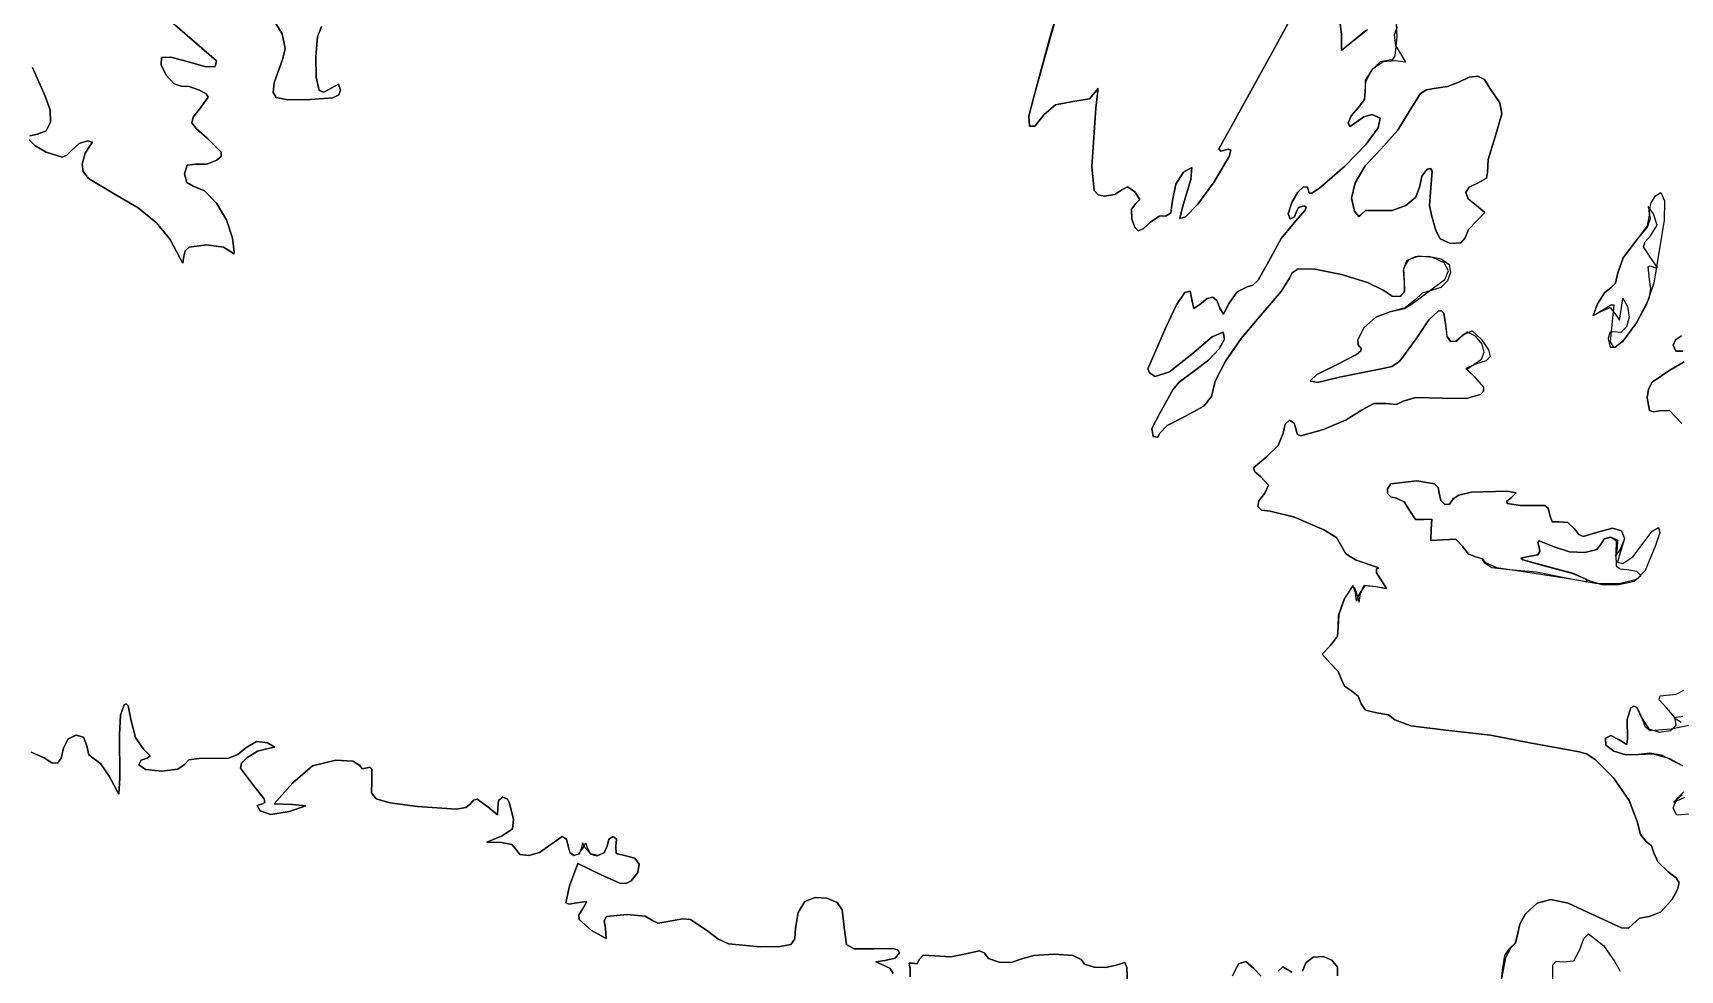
# Model space of a CAD drawing. Extents: x 0 to 397, y 0 to 706.
# Drawn here: x 209.4 to 298.8, y 451.7 to 502.6 of the extents above; entities that cross this region are included whole.
import ezdxf

# ---------------------------------------------------------------- set-up
doc = ezdxf.new("R2010")
doc.units = 0

msp = doc.modelspace()

# ---------------------------------------------------------------- linework, layer by layer
at = {"layer": 'Layer 1', "color": 7}
for points in [[(225.094589, 502.898241), (224.889438, 502.340973), (224.78873, 501.278549), (224.808938, 500.158314), (224.966531, 499.427611), (225.231864, 499.350133), (225.632928, 499.559198), (226.02826, 499.779728), (226.130698, 499.450189), (226.037201, 499.201828), (225.724562, 499.041011), (224.24898, 498.928431), (223.184081, 498.946025), (222.642297, 499.051991), (222.4747, 499.3261), (222.532362, 499.848123), (223.010729, 501.165749), (223.136451, 501.71498), (222.966632, 502.50313), (222.54202, 503.213272)], [(222.54202, 503.213272), (222.966632, 502.50313), (223.136451, 501.71498), (223.010729, 501.165749), (222.532362, 499.848123), (222.4747, 499.3261), (222.642297, 499.051991), (223.184081, 498.946025), (224.24898, 498.928431), (225.724562, 499.041011), (226.037201, 499.201828), (226.130698, 499.450189), (226.02826, 499.779728), (225.632928, 499.559198), (225.231864, 499.350133), (224.966531, 499.427611), (224.808938, 500.158314), (224.78873, 501.278549), (224.889438, 502.340973), (225.094589, 502.898241)], [(277.964336, 503.842694), (276.585713, 501.296982), (274.413306, 497.362096), (273.789727, 496.267911), (273.910316, 496.138282), (274.315234, 496.242379), (274.450431, 496.189192), (274.356465, 495.855249), (273.534889, 494.4672), (272.651042, 493.267981), (271.992852, 492.576795), (271.677761, 492.487735), (271.82321, 493.094894), (272.270533, 494.5942), (272.330814, 495.250896), (271.872246, 494.992134), (271.458482, 494.345844), (271.286282, 493.472013), (271.190988, 492.799089), (270.962079, 492.636282), (270.576493, 492.62151), (270.105181, 492.304318), (269.682636, 491.920699), (269.410605, 491.812678), (269.227541, 491.989546), (269.071894, 492.460599), (269.063163, 492.99078), (269.295203, 493.298446), (269.501534, 493.524092), (269.242992, 493.929919), (268.839943, 494.196531), (268.537436, 494.049864), (268.158023, 493.79776), (267.596577, 493.699908), (267.243022, 493.766627), (267.031647, 494.003209), (266.898782, 495.299756), (267.116799, 498.474758), (267.225322, 499.414514), (267.219441, 499.559269), (267.171127, 499.444897), (266.769401, 498.977467), (265.877137, 498.827536), (264.925783, 498.649383), (264.312566, 498.12198), (263.809803, 497.494201), (263.523667, 497.487862), (263.49034, 498.041117), (263.746005, 499.092119), (264.648058, 502.355316), (264.996735, 503.575002)], [(265.056972, 503.677219), (264.657231, 502.350024), (263.746005, 499.092119), (263.49034, 498.041117), (263.523667, 497.487862), (263.809803, 497.494201), (264.312566, 498.12198), (264.925783, 498.649383), (265.877137, 498.827536), (266.769401, 498.977467), (267.171127, 499.444897), (267.219441, 499.559269), (267.225322, 499.414514), (267.116799, 498.474758), (266.898782, 495.299756), (267.031647, 494.003209), (267.243022, 493.766627), (267.596577, 493.699908), (268.158023, 493.79776), (268.537436, 494.049864), (268.839943, 494.196531), (269.242992, 493.929919), (269.501534, 493.524092), (269.295203, 493.298446), (269.063163, 492.99078), (269.071894, 492.460599), (269.227541, 491.989546), (269.410605, 491.812678), (269.682636, 491.920699), (270.105181, 492.304318), (270.576493, 492.62151), (270.962079, 492.636282), (271.190988, 492.799089), (271.286282, 493.472013), (271.458482, 494.345844), (271.872246, 494.992134), (272.330814, 495.250896), (272.270533, 494.5942), (271.82321, 493.094894), (271.677761, 492.487735), (271.992852, 492.576795), (272.651042, 493.267981), (273.534889, 494.4672), (274.356465, 495.855249), (274.450431, 496.189192), (274.315234, 496.242379), (273.910316, 496.138282), (273.789727, 496.267911), (274.413306, 497.362096), (276.585713, 501.296982), (277.964336, 503.842694)], [(289.090811, 450.772602), (289.193999, 451.716856), (289.307505, 452.492792), (289.586641, 452.893018), (289.87023, 453.159101), (289.994805, 453.613038), (290.128905, 454.190271), (290.435777, 454.752158), (291.067057, 455.342207), (291.8046, 455.536075), (292.757845, 455.333134), (294.03623, 454.732755), (295.635725, 453.993156), (296.015248, 453.984546), (296.234037, 454.187008), (296.614331, 454.517429), (297.140676, 454.617397), (297.761168, 454.853185), (298.367638, 455.522625), (298.687586, 456.079364), (298.773244, 456.433234), (298.60874, 456.711564), (298.178196, 457.041687), (297.622835, 457.571604), (297.391854, 458.072152), (297.273276, 458.450595), (296.988276, 458.686691), (296.673818, 459.058387), (296.484509, 459.763723), (296.067928, 460.902826), (295.216404, 462.143431), (294.215325, 463.140684), (293.747885, 463.440289), (293.350076, 463.549736), (290.674961, 464.044331), (288.540389, 464.446409), (286.113189, 464.718842), (284.214273, 464.958775), (283.349878, 465.282582), (283.009051, 465.553736), (282.369508, 465.666404), (281.7581, 465.805487), (281.516844, 466.157824), (281.361401, 466.564533), (280.987677, 466.852444), (280.613953, 467.117027), (280.45851, 467.468394), (280.277226, 467.901385), (279.841148, 468.361628), (279.401234, 468.841979), (279.847146, 469.32577), (280.230219, 469.817322), (280.275418, 470.319193), (280.287148, 470.966982), (280.589391, 471.810033), (281.037904, 472.499846), (281.161734, 472.442106), (281.267077, 472.139528), (281.416611, 471.674037), (281.475922, 472.128239), (281.673036, 472.583675), (282.307772, 472.518411), (282.886769, 472.405963), (282.617511, 472.847553), (282.341904, 473.270049), (282.35575, 473.471617), (282.460894, 473.508174), (282.371934, 473.574893), (281.25226, 473.95704), (280.69174, 474.285035), (280.45851, 474.710926), (280.173598, 475.173595), (279.48837, 475.589696), (277.905808, 476.287844), (276.582891, 476.602522), (276.111359, 476.66923), (275.904146, 476.862608), (275.964162, 477.172534), (276.294318, 477.588889), (276.495358, 478.020072), (276.080182, 478.476126), (275.749999, 478.748052), (275.672591, 478.961637), (276.363816, 479.543985), (277.013368, 480.174399), (277.283508, 480.843972), (277.387137, 481.336494), (277.636286, 481.541414), (277.885435, 481.390557), (277.989064, 481.027769), (278.038806, 480.776101), (278.245181, 480.693468), (279.470732, 481.037294), (280.696459, 481.568446), (281.562352, 482.111503), (282.197132, 482.44898), (282.872923, 482.440645), (283.431547, 482.386273), (283.790145, 482.567645), (284.490454, 482.766127), (285.905402, 482.741565), (287.219412, 482.723854), (287.995524, 482.933256), (288.162809, 483.111), (288.172751, 483.330974), (287.690106, 483.878215), (287.246179, 484.305871), (287.636484, 484.567896), (288.045161, 484.845312), (288.197621, 485.22962), (288.090857, 485.666447), (287.721856, 486.101422), (287.289615, 486.323805), (286.995486, 486.144814), (286.682644, 485.817403), (286.395102, 485.813379), (286.184621, 486.103043), (286.102958, 486.656695), (285.998337, 487.352506), (285.869149, 487.481203), (285.69012, 487.46438), (285.186771, 486.996023), (284.49676, 485.951139), (283.598543, 484.732071), (283.188709, 484.452191), (282.774145, 484.363638), (280.338213, 483.869043), (279.154863, 483.596307), (278.741716, 483.672855), (279.106709, 484.027148), (280.257779, 484.587652), (281.270296, 485.100768), (281.507093, 485.300837), (281.509436, 485.426558), (281.346857, 485.625223), (281.333752, 485.898344), (281.6621, 486.548392), (282.306758, 487.137587), (283.080003, 487.426809), (283.873577, 487.600023), (284.348593, 487.906587), (285.437971, 488.727502), (286.050659, 489.175701), (286.246891, 489.65059), (286.028522, 490.076332), (285.397402, 490.377092), (284.625783, 490.448844), (284.087229, 490.237789), (283.817293, 489.773593), (283.851529, 489.085924), (283.865309, 488.536781), (283.625751, 488.249311), (283.214742, 488.258439), (282.714173, 488.599091), (281.868801, 489.016813), (280.440915, 489.444259), (278.996692, 489.739016), (278.102306, 489.758672), (277.77312, 489.535363), (277.636286, 489.249613), (277.183584, 488.528623), (276.095352, 487.258887), (275.006574, 485.97364), (274.155293, 484.742169), (273.600941, 483.662304), (273.40295, 482.831876), (272.988436, 482.307119), (271.991838, 481.759078), (270.99524, 481.249578), (270.580726, 480.817866), (270.475245, 480.61718), (270.221598, 480.66335), (270.14994, 481.094312), (270.574376, 481.885373), (271.30004, 483.183243), (271.633327, 483.601241), (272.415877, 484.187249), (273.230056, 484.798216), (273.811996, 485.412359), (274.09972, 485.947788), (274.031248, 486.322614), (273.43567, 486.067159), (272.325213, 485.131988), (271.125283, 484.170227), (270.346834, 483.905379), (270.02294, 484.109153), (269.948548, 484.329066), (270.910221, 486.578731), (271.49317, 487.806454), (271.946374, 488.471738), (272.2401, 488.545149), (272.344616, 487.997251), (272.432855, 487.610739), (272.76795, 487.820862), (273.160735, 488.140093), (273.465215, 488.215445), (273.692173, 488.044998), (273.852389, 487.626834), (274.04139, 487.298398), (274.358978, 487.889654), (274.792807, 488.511734), (275.332998, 488.771599), (275.630649, 488.867042), (275.933823, 489.141972), (276.507396, 490.171422), (277.167091, 491.392563), (277.968603, 492.364996), (278.476471, 492.930323), (278.530132, 493.104771), (278.430036, 493.171799), (278.118666, 493.076196), (277.989064, 492.83031), (277.895137, 492.581161), (277.669447, 492.477532), (277.563526, 492.735721), (277.757642, 493.356655), (278.080704, 493.911519), (278.383161, 494.201205), (278.607103, 494.194558), (278.69462, 493.860422), (278.84772, 493.858597), (279.264577, 494.13528), (280.634899, 495.331153), (281.794403, 496.527732), (282.433538, 497.402577), (282.54377, 497.939417), (282.116567, 498.12198), (281.668318, 497.997626), (281.234622, 497.698646), (280.919503, 497.480806), (280.811288, 497.655607), (280.971405, 498.056804), (281.356683, 498.488164), (281.69288, 498.934604), (281.735919, 499.372578), (281.766021, 499.926004), (282.098178, 500.538994), (282.573673, 501.000312), (283.033789, 501.098721), (283.23145, 501.105793), (283.368091, 501.30955), (283.472998, 502.34826), (283.416598, 503.349841)], [(217.019501, 503.103911), (219.398635, 501.050037), (219.336899, 500.735359), (218.821402, 500.721028), (217.875693, 500.979482), (216.929763, 501.237671), (216.413781, 501.222546), (216.392366, 500.826966), (216.677438, 500.269031), (217.09844, 499.797416), (217.484815, 499.660798), (217.925875, 499.654536), (218.487057, 499.457245), (218.839361, 499.254723), (218.957046, 499.072143), (218.488821, 498.411611), (218.14258, 497.99084), (218.071837, 497.680699), (218.312509, 497.344959), (218.900513, 496.847393), (219.662954, 496.088171), (219.657354, 495.855453), (219.427916, 495.643009), (218.872908, 495.437648), (218.281387, 495.438398), (217.813824, 495.387377), (217.664026, 494.913817), (217.801477, 494.438978), (218.13181, 494.241422), (218.759749, 493.985641), (219.405118, 493.324155), (219.947762, 492.415746), (220.267528, 491.419198), (220.356869, 490.676644), (220.337973, 490.551579), (220.276347, 490.625447), (219.779944, 490.936818), (218.869468, 491.06642), (217.922215, 490.931041), (217.710742, 490.740486), (217.636157, 490.449058), (217.573671, 490.063252), (217.40932, 490.360864), (216.89734, 491.347694), (216.139496, 492.253959), (215.151199, 493.064577), (213.947863, 493.764466), (212.457552, 494.656509), (212.173632, 495.035112), (212.120825, 495.438751), (212.277503, 496.03962), (212.548745, 496.440993), (212.66966, 496.630302), (212.411162, 496.705576), (211.949684, 496.551545), (211.528158, 496.17394), (211.290728, 495.915635), (211.030212, 495.817766), (210.169257, 496.085745), (209.543914, 496.441693), (209.239776, 496.755274)], [(209.239776, 496.755274), (209.543914, 496.441693), (210.169257, 496.085745), (211.030212, 495.817766), (211.290728, 495.915635), (211.528158, 496.17394), (211.949684, 496.551545), (212.411162, 496.705576), (212.66966, 496.630302), (212.548745, 496.440993), (212.277503, 496.03962), (212.120825, 495.438751), (212.173632, 495.035112), (212.457552, 494.656509), (213.947863, 493.764466), (215.151199, 493.064577), (216.139496, 492.253959), (216.89734, 491.347694), (217.40932, 490.360864), (217.573671, 490.063252), (217.636157, 490.449058), (217.710742, 490.740486), (217.922215, 490.931041), (218.869468, 491.06642), (219.779944, 490.936818), (220.276347, 490.625447), (220.337973, 490.551579), (220.356869, 490.676644), (220.267528, 491.419198), (219.947762, 492.415746), (219.405118, 493.324155), (218.759749, 493.985641), (218.13181, 494.241422), (217.801477, 494.438978), (217.664026, 494.913817), (217.813824, 495.387377), (218.281387, 495.438398), (218.872908, 495.437648), (219.427916, 495.643009), (219.657354, 495.855453), (219.662954, 496.088171), (218.900513, 496.847393), (218.312509, 497.344959), (218.071837, 497.680699), (218.14258, 497.99084), (218.488821, 498.411611), (218.957046, 499.072143), (218.839361, 499.254723), (218.487057, 499.457245), (217.925875, 499.654536), (217.484815, 499.660798), (217.09844, 499.797416), (216.677438, 500.269031), (216.392366, 500.826966), (216.413781, 501.222546), (216.929763, 501.237671), (217.875693, 500.979482), (218.821402, 500.721028), (219.336899, 500.735359), (219.398635, 501.050037), (217.019501, 503.103911)], [(283.478025, 502.892922), (283.301901, 502.428826), (283.379776, 501.869414), (283.721706, 501.31956), (283.924422, 500.975998), (283.366459, 501.04016), (282.703749, 500.978286), (282.113171, 500.579564), (281.741602, 499.994245), (281.735919, 499.372578), (281.69288, 498.934604), (281.356683, 498.488164), (280.971405, 498.056804), (280.811288, 497.655607), (280.919503, 497.480806), (281.234622, 497.698646), (281.668318, 497.997626), (282.116567, 498.12198), (282.54377, 497.939417), (282.433538, 497.402577), (281.794403, 496.527732), (280.634899, 495.331153), (279.264577, 494.13528), (278.84772, 493.858597), (278.69462, 493.860422), (278.607103, 494.194558), (278.383161, 494.201205), (278.080704, 493.911519), (277.757642, 493.356655), (277.563526, 492.735721), (277.669447, 492.477532), (277.895137, 492.581161), (277.989064, 492.83031), (278.118666, 493.076196), (278.430036, 493.171799), (278.530132, 493.104771), (278.476471, 492.930323), (277.968603, 492.364996), (277.167091, 491.392563), (276.507396, 490.171422), (275.933823, 489.141972), (275.630649, 488.867042), (275.332998, 488.771599), (274.792807, 488.511734), (274.358978, 487.889654), (274.04139, 487.298398), (273.852389, 487.626834), (273.692173, 488.044998), (273.465215, 488.215445), (273.160735, 488.140093), (272.76795, 487.820862), (272.432855, 487.610739), (272.344616, 487.997251), (272.2401, 488.545149), (271.946374, 488.471738), (271.49317, 487.806454), (270.910221, 486.578731), (269.948548, 484.329066), (270.02294, 484.109153), (270.346834, 483.905379), (271.125283, 484.170227), (272.325213, 485.131988), (273.43567, 486.067159), (274.031248, 486.322614), (274.09972, 485.947788), (273.811996, 485.412359), (273.230056, 484.798216), (272.415877, 484.187249), (271.633327, 483.601241), (271.30004, 483.183243), (270.574376, 481.885373), (270.14994, 481.094312), (270.221598, 480.66335), (270.475245, 480.61718), (270.580726, 480.817866), (270.99524, 481.249578), (271.991838, 481.759078), (272.988436, 482.307119), (273.40295, 482.831876), (273.600941, 483.662304), (274.155293, 484.742169), (275.006574, 485.97364), (276.095352, 487.258887), (277.183584, 488.528623), (277.636286, 489.249613), (277.77312, 489.535363), (278.102306, 489.758672), (278.996692, 489.739016), (280.440915, 489.444259), (281.868801, 489.016813), (282.714173, 488.599091), (283.20514, 488.267722), (283.620636, 488.249223), (283.870766, 488.510786), (283.86564, 489.019602), (283.822513, 489.687675), (284.003223, 490.204936), (284.467016, 490.421024), (285.164569, 490.443767), (285.852067, 490.295324), (286.285697, 489.997855), (286.370722, 489.560786), (286.197017, 489.103475), (285.840552, 488.743134), (285.377294, 488.596974), (284.828283, 488.436725), (284.421618, 488.051579), (283.904225, 487.643371), (283.088117, 487.427515), (282.309983, 487.138182), (281.662056, 486.549274), (281.33249, 485.899248), (281.345889, 485.625832), (281.509436, 485.426558), (281.507093, 485.300837), (281.270296, 485.100768), (280.257779, 484.587652), (279.106709, 484.027148), (278.741716, 483.672855), (279.154863, 483.596307), (280.338213, 483.869043), (282.774145, 484.363638), (283.188709, 484.452191), (283.598543, 484.732071), (284.49676, 485.951139), (285.186771, 486.996023), (285.69012, 487.46438), (285.869149, 487.481203), (285.998337, 487.352506), (286.102958, 486.656695), (286.164804, 486.08654), (286.350079, 485.819729), (286.658385, 485.856396), (287.089325, 486.196672), (287.531753, 486.387173), (288.030537, 485.932089), (288.417755, 485.364563), (288.515254, 485.003974), (288.308747, 484.772568), (287.783945, 484.592591), (287.196085, 484.347587), (287.661531, 483.899382), (288.163126, 483.340053), (288.160887, 483.116074), (287.999493, 482.935504), (287.227846, 482.723441), (285.905402, 482.741565), (284.490454, 482.766127), (283.790145, 482.567645), (283.431547, 482.386273), (282.872923, 482.440645), (282.197132, 482.44898), (281.562352, 482.111503), (280.696459, 481.568446), (279.470732, 481.037294), (278.245181, 480.693468), (278.038806, 480.776101), (277.989064, 481.027769), (277.885435, 481.390557), (277.636286, 481.541414), (277.387137, 481.336494), (277.283508, 480.843972), (277.013368, 480.174399), (276.363816, 479.543985), (275.672591, 478.961637), (275.749999, 478.748052), (276.080182, 478.476126), (276.495358, 478.020072), (276.294318, 477.588889), (275.964162, 477.172534), (275.904146, 476.862608), (276.111359, 476.66923), (276.582891, 476.602522), (277.905808, 476.287844), (279.48837, 475.589696), (280.173598, 475.173595), (280.45851, 474.710926), (280.69174, 474.285035), (281.25226, 473.95704), (282.371934, 473.574893), (282.460894, 473.508174), (282.35575, 473.471617), (282.341904, 473.270049), (282.617511, 472.847553), (282.890341, 472.405081), (282.336347, 472.509239), (281.707256, 472.55682), (281.409952, 472.119419), (281.266857, 471.718884), (281.202872, 472.192797), (281.065861, 472.569123), (280.620082, 471.863302), (280.296144, 470.982636), (280.275418, 470.319193), (280.230219, 469.817322), (279.847146, 469.32577), (279.401234, 468.841979), (279.841148, 468.361628), (280.277226, 467.901385), (280.45851, 467.468394), (280.613953, 467.117027), (280.987677, 466.852444), (281.361401, 466.564533), (281.516844, 466.157824), (281.7581, 465.805487), (282.369508, 465.666404), (283.009051, 465.553736), (283.349878, 465.282582), (284.214273, 464.958775), (286.113189, 464.718842), (288.540389, 464.446409), (290.674961, 464.044331), (293.350076, 463.549736), (293.747885, 463.440289), (294.215325, 463.140684), (295.216404, 462.143431), (296.067928, 460.902826), (296.484509, 459.763723), (296.673818, 459.058387), (296.988276, 458.686691), (297.273276, 458.450595), (297.391854, 458.072152), (297.622835, 457.571604), (298.178196, 457.041687), (298.60874, 456.711564), (298.773244, 456.433234), (298.687586, 456.079364), (298.367638, 455.522625), (297.761168, 454.853185), (297.140676, 454.617397), (296.614331, 454.517429), (296.234037, 454.187008), (296.015248, 453.984546), (295.635725, 453.993156), (294.03623, 454.732755), (292.757845, 455.333134), (291.8046, 455.536075), (291.067057, 455.342207), (290.435777, 454.752158), (290.128905, 454.190271), (289.994805, 453.613038), (289.883592, 453.163423), (289.632149, 452.907482), (289.340005, 452.368085), (289.131204, 451.23602)], [(280.354881, 503.178171), (280.45851, 502.494311), (280.45851, 501.616599), (281.85163, 502.735963)], [(281.773666, 502.682341), (280.45851, 501.598254), (280.45851, 502.485138), (280.354881, 503.175569)], [(209.280257, 496.978566), (209.688774, 497.063646), (210.15486, 497.240101), (210.393007, 497.705878), (210.383901, 498.365595), (210.108227, 499.12387), (209.410432, 500.684912)], [(209.410432, 500.684912), (210.108227, 499.12387), (210.383901, 498.365595), (210.393007, 497.705878), (210.15486, 497.240101), (209.688774, 497.063646), (209.280257, 496.978566)], [(288.469393, 499.621286), (289.047243, 498.770033), (289.143507, 498.174015), (288.782307, 496.926063), (288.409156, 495.690722), (288.375201, 494.980845), (288.31298, 494.677323), (287.87214, 494.419575), (287.37389, 494.180761), (287.191587, 493.889394), (287.326188, 493.558405), (287.778653, 493.200727), (288.219714, 492.815052), (287.778653, 492.350532), (287.342708, 491.886232), (287.161292, 491.443892), (286.932295, 491.172871), (286.367541, 491.12992), (285.796659, 491.378143), (285.569205, 491.835123), (285.332138, 492.660624), (285.227583, 493.194509), (285.30321, 494.151464), (285.366005, 495.060484), (285.275429, 495.203282), (285.099657, 495.157234), (284.811614, 494.781746), (284.691846, 494.232955), (284.484247, 493.644577), (283.943868, 493.184058), (283.194336, 492.920787), (282.359278, 492.924149), (281.756424, 492.925957), (281.506261, 492.693079), (281.397473, 492.589451), (281.151366, 492.890635), (280.98496, 493.59403), (281.187217, 494.429982), (281.731647, 495.336577), (282.591759, 496.251904), (283.512641, 497.284309), (284.176085, 498.384447), (284.732812, 499.267803), (285.069203, 499.471885), (285.467605, 499.538384), (286.1964, 499.642806), (286.808514, 499.88587), (287.370594, 500.159449), (287.844667, 500.204958), (288.215883, 500.024776), (288.469393, 499.621286)], [(286.808514, 499.88587), (286.1964, 499.642806), (285.467605, 499.538384), (285.069203, 499.471885), (284.732812, 499.267803), (284.176085, 498.384447), (283.512641, 497.284309), (282.591759, 496.251904), (281.731647, 495.336577), (281.187217, 494.429982), (280.98496, 493.59403), (281.151366, 492.890635), (281.397473, 492.589451), (281.506261, 492.693079), (281.756424, 492.925957), (282.359278, 492.924149), (283.194336, 492.920787), (283.943868, 493.184058), (284.484247, 493.644577), (284.691846, 494.232955), (284.811614, 494.781746), (285.099657, 495.157234), (285.275429, 495.203282), (285.366005, 495.060484), (285.30321, 494.151464), (285.227583, 493.194509), (285.332138, 492.660624), (285.569205, 491.835123), (285.796659, 491.378143), (286.367541, 491.12992), (286.932295, 491.172871), (287.161292, 491.443892), (287.342708, 491.886232), (287.778653, 492.350532), (288.219714, 492.815052), (287.778653, 493.200727), (287.326188, 493.558405), (287.191587, 493.889394), (287.37389, 494.180761), (287.87214, 494.419575), (288.31298, 494.677323), (288.375201, 494.980845), (288.409156, 495.690722), (288.782307, 496.926063), (289.143507, 498.174015), (289.047243, 498.770033), (288.469393, 499.621286), (288.215883, 500.024776), (287.844667, 500.204958), (287.370594, 500.159449), (286.808514, 499.88587)], [(297.957357, 492.389338), (297.402437, 488.980796), (296.976778, 487.776456), (296.408309, 486.744889), (295.695736, 485.796451), (295.236865, 485.47802), (295.045687, 485.78976), (295.136191, 486.731837), (295.24961, 487.791097), (295.06396, 487.790353), (294.663469, 487.525587), (294.104757, 487.203236), (294.345616, 487.851907), (294.725293, 488.458376), (295.075866, 488.733852), (295.318489, 488.986309), (295.438875, 489.53748), (295.742793, 490.357336), (296.426653, 491.255509), (297.050012, 492.011424), (297.208762, 492.488468), (297.144507, 492.867831), (297.261988, 493.331299), (297.497142, 493.723395), (297.785907, 493.888644), (297.967808, 493.448157), (297.957357, 492.389338)], [(297.167487, 492.768927), (297.037709, 492.081451), (296.410778, 491.239987), (295.738163, 490.352618), (295.438875, 489.53748), (295.318489, 488.986309), (295.075866, 488.733852), (294.726396, 488.458376), (294.349144, 487.851907), (294.113488, 487.220875), (294.525533, 487.43704), (295.033974, 487.664229), (295.338686, 487.260651), (295.538888, 486.964538), (295.627964, 487.53864), (295.714439, 488.170554), (295.962045, 487.715029), (296.050851, 487.134467), (295.910495, 486.616743), (295.614233, 486.301558), (295.235322, 486.328611), (295.014307, 486.303476), (294.922408, 485.971953), (295.026599, 485.505812), (295.329161, 485.499848), (295.81508, 485.94566), (296.46934, 486.834848), (297.143146, 488.140612), (297.230546, 488.670346), (297.170309, 489.180469), (297.083658, 489.865035), (297.197644, 489.923717), (297.428543, 489.823583), (297.590115, 489.831873), (297.287079, 490.258206), (296.839889, 490.957941), (296.928552, 491.221323), (297.218993, 491.548668), (297.58575, 492.126518), (297.385504, 492.737177), (297.089832, 493.142386), (297.167487, 492.768927)], [(298.979355, 485.294266), (298.593857, 485.287211), (298.450188, 485.609297), (298.569631, 485.911281), (298.896937, 486.114078)], [(298.896937, 486.114078), (298.569631, 485.911281), (298.450188, 485.609297), (298.593857, 485.287211), (298.979355, 485.294266)], [(298.92597, 481.369468), (298.57366, 481.728386), (298.246415, 482.070316), (297.703004, 482.057175), (297.374386, 481.992523), (297.171147, 482.06992), (297.039076, 482.758145), (297.099743, 483.222363), (297.303748, 483.600359), (298.273799, 484.258157), (299.037646, 484.717656)], [(299.037646, 484.717656), (298.273799, 484.258157), (297.303748, 483.600359), (297.099743, 483.222363), (297.039076, 482.758145), (297.171147, 482.06992), (297.374386, 481.992523), (297.703004, 482.057175), (298.246415, 482.070316), (298.57366, 481.728386), (298.92597, 481.369468)], [(285.75018, 477.591006), (285.84021, 477.185333), (286.053966, 476.974262), (286.306946, 476.992717), (286.51465, 477.275622), (286.818006, 477.483855), (287.483378, 477.633383), (289.454349, 477.692959), (289.928439, 477.594049), (289.630738, 477.308078), (289.424991, 477.140668), (289.433888, 477.027928), (290.159905, 476.918964), (291.482822, 476.913672), (291.669751, 476.776574), (291.747406, 476.388386), (291.88543, 476.024936), (292.267401, 476.020791), (292.730863, 475.989482), (293.115479, 475.633794), (293.32014, 475.345353), (293.558171, 475.23048), (294.415466, 475.490213), (295.163388, 475.69187), (295.646132, 475.545864), (295.807407, 475.103656), (295.590922, 474.41671), (295.42763, 473.839234), (295.716776, 473.771479), (296.250529, 474.137905), (296.821059, 474.862974), (297.309789, 475.530336), (297.642415, 475.723796), (297.729904, 475.458535), (297.483224, 474.749732), (296.922659, 473.383423), (296.459644, 472.900596), (295.525438, 472.660625), (294.235566, 472.675248), (292.705551, 472.956209), (291.030076, 473.289099), (289.553832, 473.42752), (288.611562, 473.531149), (288.219626, 473.780298), (288.075252, 474.029447), (287.728206, 474.133076), (287.317352, 474.299543), (287.019475, 474.699637), (286.652498, 475.080902), (285.956908, 475.054179), (285.294523, 475.01286), (285.311324, 475.605219), (285.352202, 476.165959), (284.943024, 476.150966), (284.46351, 476.162035), (284.157035, 476.620514), (283.854527, 477.106113), (283.433487, 477.308078), (283.118649, 477.379416), (282.951283, 477.56393), (282.948555, 477.817368), (283.127628, 478.095478), (284.53874, 478.260931), (285.48908, 478.097022), (285.690125, 477.895459), (285.75018, 477.591006)], [(283.127628, 478.095478), (282.948555, 477.817368), (282.951283, 477.56393), (283.118649, 477.379416), (283.433487, 477.308078), (283.854527, 477.106113), (284.157035, 476.620514), (284.46351, 476.162035), (284.943024, 476.150966), (285.352202, 476.165959), (285.311324, 475.605219), (285.294523, 475.01286), (285.956908, 475.054179), (286.652498, 475.080902), (287.019475, 474.699637), (287.317352, 474.299543), (287.728206, 474.133076), (288.075252, 474.044441), (288.219626, 473.831451), (288.868561, 473.557563), (290.428722, 473.323098), (293.33914, 472.863075), (293.755022, 472.771485), (293.769529, 472.907172), (292.98429, 473.245046), (291.476472, 473.63954), (290.297047, 473.959597), (290.180278, 474.059235), (290.413552, 474.103443), (291.107026, 474.245304), (291.212661, 474.411269), (291.173436, 474.652012), (291.102192, 474.908195), (291.182388, 474.995177), (291.989059, 474.664712), (292.819559, 474.402268), (293.659154, 474.361676), (294.308844, 474.526401), (294.56963, 474.879907), (294.721854, 475.09982), (295.087861, 475.19141), (295.421104, 475.030764), (295.413828, 474.574049), (295.321047, 474.166854), (295.578575, 474.502082), (295.816733, 475.128213), (295.652394, 475.543968), (295.160368, 475.685812), (294.415466, 475.490213), (293.558171, 475.23048), (293.32014, 475.345353), (293.115479, 475.633794), (292.730863, 475.989482), (292.267401, 476.020791), (291.88543, 476.024936), (291.747406, 476.388386), (291.669751, 476.776574), (291.482822, 476.913672), (290.159905, 476.918964), (289.433888, 477.027928), (289.424991, 477.140668), (289.630738, 477.308078), (289.928439, 477.594049), (289.454349, 477.692959), (287.483378, 477.633383), (286.818006, 477.483855), (286.51465, 477.275622), (286.306946, 476.992717), (286.053966, 476.974262), (285.84021, 477.185333), (285.75018, 477.591006), (285.690125, 477.895459), (285.48908, 478.097022), (284.53874, 478.260931), (283.127628, 478.095478)], [(291.173436, 474.652012), (291.212661, 474.411269), (291.107026, 474.245304), (290.413552, 474.103443), (290.173812, 474.059864), (290.282363, 473.961979), (291.450014, 473.644831), (292.998798, 473.229391), (293.91946, 472.833795), (294.576509, 472.628434), (295.50264, 472.631829), (296.32889, 472.80641), (296.686298, 473.114606), (296.467002, 473.335621), (295.939467, 473.42752), (295.574243, 473.464617), (295.371935, 473.59994), (295.361617, 474.309465), (295.368804, 474.972158), (295.049761, 475.19141), (294.710741, 475.09982), (294.56963, 474.879907), (294.308844, 474.526401), (293.659154, 474.361676), (292.819559, 474.402268), (291.989059, 474.664712), (291.182388, 474.995177), (291.102192, 474.908195), (291.173436, 474.652012)], [(298.887192, 462.821646), (297.809918, 463.374819), (297.180479, 463.476782), (296.551537, 463.412153), (295.877053, 463.388814), (295.232897, 463.587395), (294.802061, 463.917871), (294.767538, 464.290217), (295.066474, 464.435958), (295.514369, 464.203081), (295.925753, 463.949522), (295.970159, 464.274342), (295.948419, 465.314817), (296.153162, 465.930899), (296.305036, 466.034773), (296.471015, 465.978524), (296.788604, 465.313626), (297.12242, 464.80567), (297.690657, 464.60807), (298.318128, 464.712878), (298.605146, 464.997008), (298.53749, 465.415017), (298.100938, 465.921462), (297.691054, 466.377208), (297.733343, 466.592446), (298.602941, 466.680641), (299.018998, 466.898393)], [(209.347549, 463.531965), (210.052841, 463.219183), (210.467498, 462.949357), (210.767657, 462.941503), (210.973492, 463.205838), (211.105177, 463.752583), (211.35705, 464.259167), (211.786656, 464.460388), (212.192318, 464.337429), (212.372356, 463.87147), (212.472721, 463.395043), (212.713845, 463.196958), (213.10953, 462.911913), (213.581679, 462.226818), (214.108024, 461.256679), (214.154943, 462.138624), (214.14436, 464.483892), (214.198175, 465.545379), (214.390202, 466.104819), (214.505995, 466.158403), (214.617882, 466.041032), (214.778655, 465.23284), (215.015633, 464.32695), (215.469041, 463.680617), (215.795449, 463.340054), (215.635552, 463.208247), (215.324182, 463.096593), (215.19458, 462.84418), (215.55728, 462.595031), (216.429303, 462.491402), (217.301326, 462.602439), (217.664026, 462.86958), (217.897256, 463.117539), (218.457776, 463.1832), (220.051539, 463.214068), (220.562604, 463.412891), (220.999189, 463.760344), (221.574173, 464.107875), (222.171118, 464.041861), (222.574696, 463.804883), (222.209923, 463.737767), (221.634146, 463.578046), (221.049636, 463.22518), (220.753358, 462.931267), (220.698711, 462.655576), (221.420406, 461.731165), (221.997507, 460.993595), (222.033033, 460.795929), (221.892776, 460.727512), (221.606673, 460.639318), (221.778829, 460.352156), (222.354606, 460.152793), (223.348691, 460.320406), (224.258241, 460.623575), (223.536369, 460.695762), (222.529893, 460.727512), (223.541307, 461.87404), (224.619662, 462.786809), (225.871053, 463.093947), (226.801902, 463.04028), (227.189032, 462.808549), (227.301612, 462.62462), (227.572149, 462.686488), (227.730072, 462.723872), (227.827472, 462.605614), (227.836732, 461.913552), (227.810048, 461.326226), (228.06035, 460.991346), (228.817262, 460.785781), (230.310412, 460.586401), (232.426374, 460.430076), (232.929888, 460.521264), (233.188727, 460.731745), (233.358375, 460.930547), (233.548693, 460.971987), (234.124295, 460.558179), (234.644686, 460.130082), (234.670042, 460.501029), (234.7051, 460.910119), (234.934626, 461.08029), (235.194711, 460.985172), (235.302926, 460.75644), (235.516357, 459.876611), (235.469217, 459.376505), (234.898995, 458.988316), (234.068203, 458.655647), (234.861953, 458.633069), (235.422606, 458.51383), (235.655704, 458.258066), (235.862057, 457.972542), (236.35297, 457.91962), (236.936222, 458.080018), (237.419594, 458.434455), (238.168189, 458.963622), (238.386955, 458.808179), (238.477928, 458.434455), (238.571927, 458.064033), (238.797324, 457.919796), (239.069223, 458.01084), (239.302723, 458.34626), (239.450537, 458.610844), (239.508393, 458.34626), (239.694929, 458.004143), (240.066443, 457.915166), (240.430483, 458.063785), (240.594596, 458.434455), (240.695005, 458.808179), (240.936438, 458.963622), (241.117942, 458.808179), (241.07508, 458.434455), (241.098804, 458.032156), (241.615183, 457.905288), (242.108714, 457.776243), (242.332865, 457.448396), (242.269084, 457.010682), (241.898816, 456.552032), (241.622613, 456.410964), (241.280926, 456.41436), (240.271451, 456.880468), (239.019795, 457.483366), (238.5633, 456.27122), (238.359836, 455.360259), (238.541671, 455.281513), (238.951709, 455.362111), (239.496971, 455.4257), (239.265681, 455.012508), (239.073164, 454.710387), (239.075181, 454.453708), (239.758865, 453.850458), (240.54847, 453.415438), (240.503579, 453.982397), (240.441639, 454.380986), (240.567917, 454.60677), (241.686091, 454.730286), (242.659229, 454.633845), (243.064042, 454.402202), (243.351512, 454.247245), (244.103326, 454.372216), (244.664056, 454.487784), (245.119679, 454.450357), (246.061949, 453.818355), (246.600057, 453.396658), (247.180432, 453.135862), (248.903223, 452.966396), (249.997524, 452.985237), (250.569967, 453.101245), (250.789522, 453.403653), (250.825158, 453.981691), (250.975574, 454.823287), (251.337392, 455.421731), (251.88552, 455.64359), (252.530487, 455.613863), (253.081262, 455.375445), (253.346815, 454.971233), (253.470993, 454.02473), (253.595171, 453.100804), (254.006686, 452.853551), (255.058494, 452.869029), (256.09597, 452.886845), (256.37359, 452.797691), (256.469606, 452.646426), (256.236508, 452.362131), (255.675855, 452.219918), (255.189463, 452.152846), (255.499466, 452.017776), (255.935544, 451.807653), (256.116828, 451.529531)], [(256.116828, 451.529531), (255.935544, 451.807653), (255.499466, 452.017776), (255.189463, 452.152846), (255.675855, 452.219918), (256.236508, 452.362131), (256.469606, 452.646426), (256.37359, 452.797691), (256.09597, 452.886845), (255.058494, 452.869029), (254.006686, 452.853551), (253.595171, 453.100804), (253.470993, 454.02473), (253.346815, 454.971233), (253.081262, 455.375445), (252.530487, 455.613863), (251.88552, 455.64359), (251.337392, 455.421731), (250.975574, 454.823287), (250.825158, 453.981691), (250.789522, 453.403653), (250.569967, 453.101245), (249.997524, 452.985237), (248.903223, 452.966396), (247.180432, 453.135862), (246.600057, 453.396658), (246.061949, 453.818355), (245.119679, 454.450357), (244.664056, 454.487784), (244.103326, 454.372216), (243.351512, 454.247245), (243.064042, 454.402202), (242.659229, 454.633845), (241.686091, 454.730286), (240.567917, 454.60677), (240.441639, 454.380986), (240.503579, 453.982397), (240.54847, 453.415438), (239.758865, 453.850458), (239.075181, 454.453708), (239.073164, 454.710387), (239.265681, 455.012508), (239.496971, 455.4257), (238.951709, 455.362111), (238.541671, 455.281513), (238.359836, 455.360259), (238.5633, 456.27122), (239.019795, 457.483366), (240.271451, 456.880468), (241.280926, 456.41436), (241.622613, 456.410964), (241.898816, 456.552032), (242.269084, 457.010682), (242.332865, 457.448396), (242.108714, 457.776243), (241.615183, 457.905288), (241.098804, 458.032156), (241.07508, 458.434455), (241.117942, 458.808179), (240.936438, 458.963622), (240.695005, 458.808179), (240.594596, 458.434455), (240.445823, 458.063785), (240.099737, 457.918076), (239.706687, 458.008509), (239.417023, 458.34626), (239.269209, 458.610844), (239.211353, 458.34626), (239.079938, 458.00454), (238.829692, 457.91543), (238.58692, 458.063785), (238.477928, 458.434455), (238.386955, 458.808179), (238.168189, 458.963622), (237.419594, 458.434455), (236.936222, 458.080018), (236.35297, 457.91962), (235.862057, 457.972542), (235.655704, 458.258066), (235.422606, 458.51383), (234.861953, 458.633069), (234.068203, 458.655647), (234.898995, 458.988316), (235.469217, 459.376505), (235.516357, 459.876611), (235.302926, 460.75644), (235.194711, 460.985172), (234.934626, 461.08029), (234.7051, 460.910119), (234.670042, 460.501029), (234.644686, 460.130082), (234.124295, 460.558179), (233.548693, 460.971987), (233.358375, 460.930547), (233.188727, 460.731745), (232.929888, 460.521264), (232.426374, 460.430076), (230.310412, 460.586401), (228.817262, 460.785781), (228.06035, 460.991346), (227.810048, 461.326226), (227.836732, 461.913552), (227.827472, 462.605614), (227.730072, 462.723872), (227.572149, 462.686488), (227.301612, 462.62462), (227.189032, 462.808549), (226.801902, 463.04028), (225.871053, 463.093947), (224.619662, 462.786809), (223.541307, 461.87404), (222.529893, 460.727512), (223.536369, 460.695762), (224.258241, 460.623575), (223.348691, 460.320406), (222.354606, 460.152793), (221.778829, 460.352156), (221.606673, 460.639318), (221.892776, 460.727512), (222.033033, 460.795929), (221.997507, 460.993595), (221.420406, 461.731165), (220.698711, 462.655576), (220.753358, 462.931267), (221.049636, 463.22518), (221.634146, 463.578046), (222.209923, 463.737767), (222.574696, 463.804883), (222.171118, 464.041861), (221.574173, 464.107875), (220.999189, 463.760344), (220.562604, 463.412891), (220.051539, 463.214068), (218.457776, 463.1832), (217.897256, 463.117539), (217.664026, 462.86958), (217.301326, 462.602439), (216.429303, 462.491402), (215.55728, 462.595031), (215.19458, 462.84418), (215.324182, 463.096593), (215.635552, 463.208247), (215.795449, 463.340054), (215.469041, 463.680617), (215.015633, 464.32695), (214.778655, 465.23284), (214.617882, 466.041032), (214.505995, 466.158403), (214.390202, 466.104819), (214.198175, 465.545379), (214.14436, 464.483892), (214.154943, 462.138624), (214.108024, 461.256679), (213.581679, 462.226818), (213.10953, 462.911913), (212.713845, 463.196958), (212.472721, 463.395043), (212.372356, 463.87147), (212.192318, 464.337429), (211.786656, 464.460388), (211.35705, 464.259167), (211.105177, 463.752583), (210.973492, 463.205838), (210.767657, 462.941503), (210.467498, 462.949357), (210.052841, 463.219183), (209.347549, 463.531965)], [(299.383914, 464.997906), (298.337652, 464.77317), (297.190815, 464.691634), (296.946852, 464.883551), (296.799893, 465.270234), (296.476224, 465.960566), (296.307761, 466.028055), (296.153912, 465.933281), (295.947156, 465.325499), (295.970159, 464.274342), (295.925753, 463.949522), (295.514369, 464.203081), (295.066474, 464.435958), (294.767538, 464.290217), (294.802061, 463.917871), (295.232897, 463.587395), (295.877053, 463.388814), (296.551537, 463.412153), (297.338171, 463.436252), (298.207521, 463.206748), (298.957345, 462.802751)], [(298.979355, 465.459323), (298.498563, 465.388194), (298.874227, 465.163343)], [(299.312025, 460.161656), (298.641923, 460.115927), (298.450188, 460.495384), (298.621682, 460.979616), (299.033683, 461.372037)], [(298.935258, 461.220343), (298.491375, 460.825408), (299.080955, 461.08029)], [(291.937906, 450.36995), (291.918283, 452.000269), (292.105536, 452.197808), (292.475187, 452.15289), (293.05608, 452.202632), (293.374771, 452.822815), (293.601475, 453.422538), (293.847493, 453.671952), (294.67564, 453.03726), (295.275186, 452.161004), (295.56717, 451.654778)], [(257.050852, 451.343176), (257.040401, 451.750017), (256.989733, 452.080041), (257.179043, 452.081982), (257.425458, 452.050673), (257.52794, 452.278126), (257.753674, 452.524983), (258.385543, 452.474976), (259.25717, 452.424088), (260.149433, 452.604446), (260.789505, 452.758742), (261.05572, 452.646074), (261.298927, 452.33166), (261.870284, 452.142659), (262.532394, 452.119817), (263.047857, 452.303879), (263.744588, 452.501131), (264.857741, 452.562686), (265.882985, 452.490956), (266.315993, 452.288357), (266.510351, 452.028133), (267.028163, 451.867096), (267.665964, 451.838548), (268.220288, 451.975795), (268.699846, 452.127534), (268.796022, 451.843504), (268.830109, 450.84501)], [(268.830109, 450.84501), (268.796022, 451.843504), (268.699846, 452.127534), (268.220288, 451.975795), (267.665964, 451.838548), (267.028163, 451.867096), (266.510351, 452.028133), (266.315993, 452.288357), (265.882985, 452.490956), (264.857741, 452.562686), (263.744588, 452.501131), (263.047857, 452.303879), (262.532394, 452.119817), (261.870284, 452.142659), (261.298927, 452.33166), (261.05572, 452.646074), (260.789505, 452.758742), (260.149433, 452.604446), (259.25717, 452.424088), (258.385543, 452.474976), (257.753674, 452.524983), (257.52794, 452.278126), (257.425458, 452.050673), (257.179043, 452.081982), (256.989733, 452.080041), (257.040401, 451.750017), (257.050852, 451.343176)], [(278.341842, 451.650887), (278.510426, 452.093006), (278.915812, 452.405479), (279.454041, 452.450122), (279.932606, 452.237689), (280.234033, 451.857444), (280.240846, 451.398651)], [(280.240846, 451.398651), (280.234033, 451.857444), (279.932606, 452.237689), (279.454041, 452.450122), (278.915812, 452.405479), (278.510426, 452.093006), (278.341842, 451.650887)], [(274.541017, 451.397603), (274.862878, 452.043529), (275.251347, 452.175104), (275.70024, 451.785648), (276.090804, 451.385063)], [(276.090804, 451.385063), (275.70024, 451.785648), (275.252973, 452.174018), (274.865038, 452.047542), (274.544044, 451.414322)], [(277.020336, 451.643479), (277.259695, 451.892496), (277.755172, 451.60044)], [(277.755172, 451.60044), (277.259695, 451.892496), (277.020336, 451.643479)]]:
    msp.add_lwpolyline(points, dxfattribs=at)

doc.saveas('drawing.dxf')
